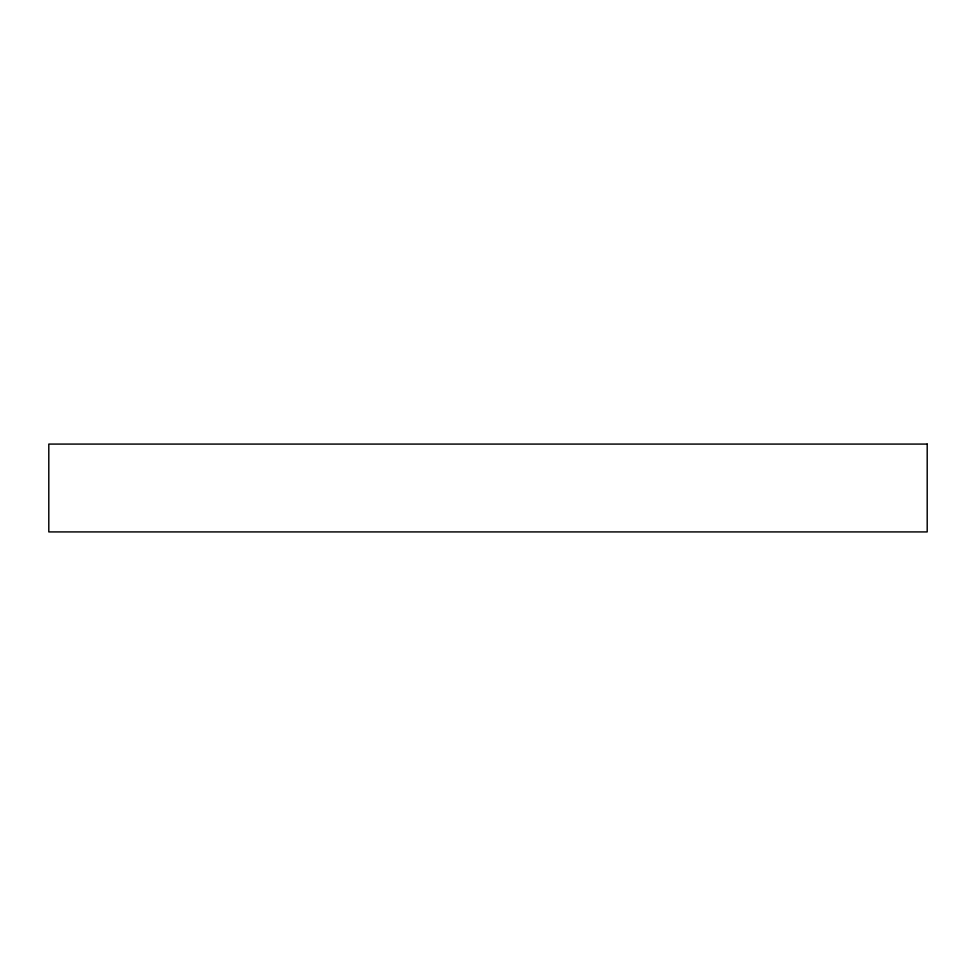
<?xml version="1.0" encoding="UTF-8"?>
<svg xmlns="http://www.w3.org/2000/svg" width="976" height="976" viewBox="0 0 976 976"><rect width="100%" height="100%" fill="white"/><g stroke="black" fill="none" stroke-linecap="round" stroke-linejoin="round"><path stroke-width="1.46" d="M927.2 444.08L48.8 444.08L48.8 531.92L927.2 531.92L927.2 444.08"/></g></svg>
